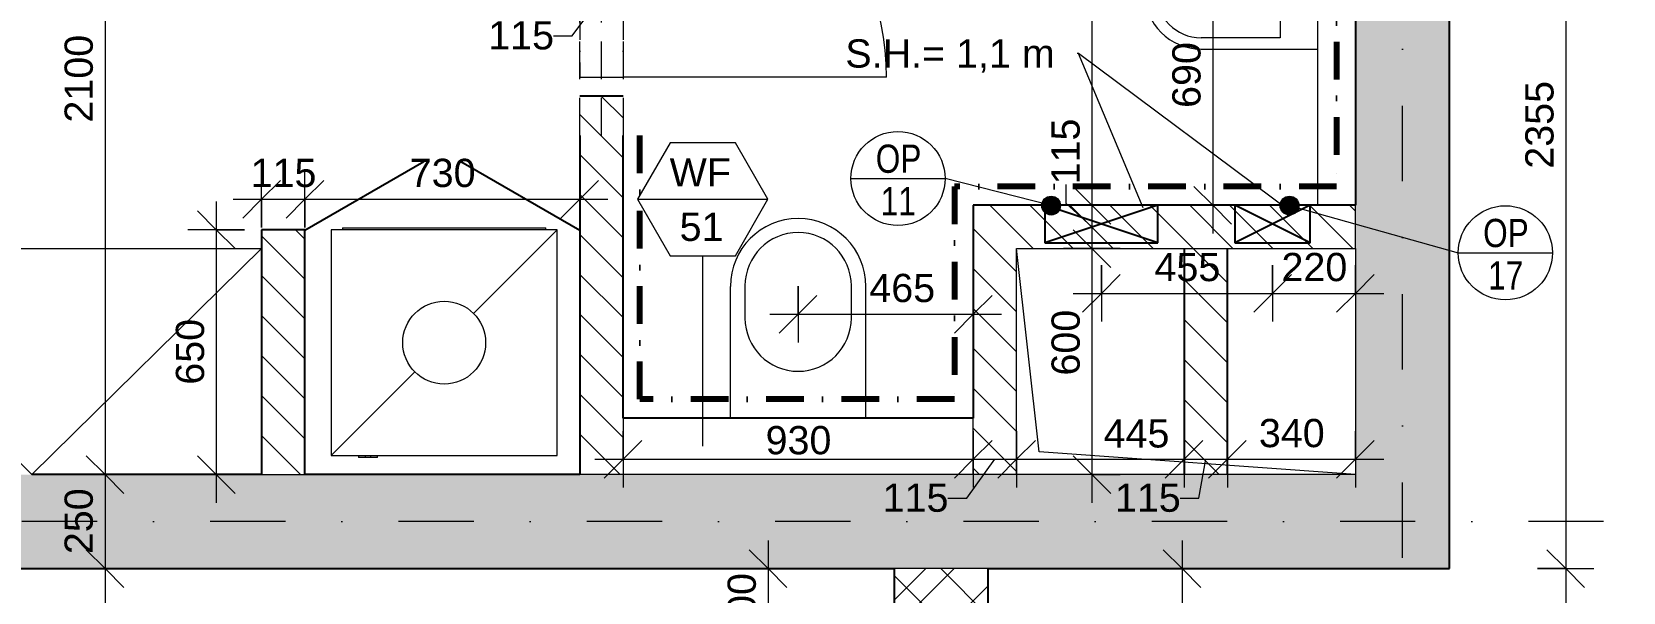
# Model space of a CAD drawing. Header units: millimetres. Extents: x -47427 to -6020, y -7799 to 12520.
# Drawn here: x -32375 to -28149, y -789 to 699 of the extents above; entities that cross this region are included whole.
import ezdxf

# ---------------------------------------------------------------- set-up
doc = ezdxf.new("R2010")
doc.units = ezdxf.units.MM
for name, pattern in [('HA_Dash_3mm-S1mm', [150, 100, -50]), ('HA_DashDot_10mm-S3mm', [500, 200, -150, 0, -150]), ('HA_DashDot_2_2mm-S0_6mm', [110, 50, -30, 0, -30]), ('HA_DashDot_4mm-S1mm', [200, 100, -50, 0, -50])]:
    doc.linetypes.add(name, pattern=pattern)
for name, color, linetype, lineweight in [('A-____-____-DIMS', 9, 'Continuous', 5), ('A-____-____-DIMS-50', 9, 'Continuous', 5), ('A-DETL-____-OTLN', 9, 'Continuous', 25), ('A-DETL-GENF-OTLN', 9, 'Continuous', 9), ('A-DOOR-____-MCUT', 9, 'HA_DashDot_2_2mm-S0_6mm', 9), ('A-DOOR-____-OTLN', 9, 'Continuous', 9), ('A-DOOR-FRAM-MCUT', 9, 'Continuous', 9), ('A-GENM-____-HDLN', 9, 'HA_Dash_3mm-S1mm', 9), ('A-GENM-____-IDEN', 9, 'Continuous', 9), ('A-GENM-____-OTLN', 9, 'Continuous', 9), ('A-WALL-____-IDEN', 9, 'Continuous', 9), ('A-WALL-____-MCUT', 9, 'Continuous', 25), ('A-WALL-____-PATT', 9, 'Continuous', 25), ('E-ELEC-FIXT-OTLN', 9, 'Continuous', 9), ('G-____-____-TEXT', 9, 'Continuous', 5), ('I-FURN-____-OTLN', 9, 'Continuous', 9), ('I-WALL-____-MCUT', 9, 'Continuous', 25), ('I-WALL-____-OTLN', 9, 'Continuous', 9), ('P-SANR-FIXT-OTLN', 9, 'Continuous', 9), ('S-GRID-____-OTLN', 9, 'Continuous', 5)]:
    doc.layers.add(name, color=color, linetype=linetype, lineweight=lineweight)
doc.styles.add('Arial_1', font='arial.ttf', dxfattribs={"height": 75})
doc.styles.add('Arial_2', font='arial.ttf', dxfattribs={"width": 0.8, "height": 75})
doc.dimstyles.new('Inner_Dimensions', dxfattribs={"dimscale": 304.8, "dimtxt": 76.519455, "dimasz": 0.328084, "dimexe": 0.246063, "dimexo": 0.0625, "dimgap": 0.032808, "dimtad": 1, "dimdec": 0, "dimzin": 0, "dimdsep": 46, "dimtxsty": 'Arial_1', "dimblk1": 'OBLIQUE', "dimblk2": 'OBLIQUE', "dimsah": 1, "dimcen": 0.09, "dimdle": 0.246063, "dimazin": 0, "dimtfac": 1, "dimtdec": 4, "dimtix": 1, "dimtmove": 2, "dimatfit": 3, "dimfxl": 0.246063, "dimfxlon": 1, "dimtvp": 1, "dimtolj": 1, "dimtzin": 0, "dimlwd": 9, "dimlwe": 9, "dimarcsym": 2})
doc.dimstyles.new('Inner_Dimensions_1', dxfattribs={"dimscale": 304.8, "dimtxt": 76.519455, "dimasz": 0.328084, "dimexe": 0.246063, "dimexo": 0.0625, "dimgap": 0.032808, "dimtad": 1, "dimdec": 0, "dimzin": 0, "dimdsep": 46, "dimtxsty": 'Arial_1', "dimblk1": 'OBLIQUE', "dimblk2": 'OBLIQUE', "dimsah": 1, "dimcen": 0.09, "dimdle": 0.246063, "dimazin": 0, "dimtfac": 1, "dimtdec": 4, "dimtix": 1, "dimtmove": 1, "dimatfit": 3, "dimfxl": 0.246063, "dimfxlon": 1, "dimtvp": 1, "dimtolj": 1, "dimtzin": 0, "dimlwd": 9, "dimlwe": 9, "dimarcsym": 2})
doc.dimstyles.new('Inner_Dimensions_2', dxfattribs={"dimscale": 304.8, "dimtxt": 76.519455, "dimasz": 0.328084, "dimexe": 0.246063, "dimexo": 0.0625, "dimgap": 0.032808, "dimtad": 1, "dimdec": 0, "dimzin": 0, "dimdsep": 46, "dimtxsty": 'Arial_1', "dimblk1": 'OBLIQUE', "dimblk2": 'OBLIQUE', "dimsah": 1, "dimcen": 0.09, "dimdle": 0.246063, "dimazin": 0, "dimtfac": 1, "dimtdec": 4, "dimtix": 1, "dimtmove": 0, "dimatfit": 3, "dimfxl": 0.246063, "dimfxlon": 1, "dimtvp": 1, "dimtolj": 1, "dimtzin": 0, "dimlwd": 9, "dimlwe": 9, "dimarcsym": 2})
pattern_1 = [(135, (0, 0), (-53.033, -53.033), [])]

# ---------------------------------------------------------------- blocks, each defined once
blk = doc.blocks.new('HA_DR_Single_Swing_Solid - In_BJ_700x2100-2040355-DPS_1NP-C')
at = {"layer": 'A-DOOR-____-MCUT'}
for p, q in [((-350, 57.5), (350, 57.5)), ((-350, -57.5), (350, -57.5))]:
    blk.add_line(p, q, dxfattribs=at)
at = {"layer": 'A-DOOR-____-OTLN', "lineweight": 5}
blk.add_line((350, 757.5), (350, 57.5), dxfattribs=at)
blk.add_arc((350, 57.5), 700, 90, 180, dxfattribs=at)
at = {"layer": 'A-DOOR-FRAM-MCUT'}
for p, q in [((-350, 57.5), (-350, -57.5)), ((350, -57.5), (350, 57.5))]:
    blk.add_line(p, q, dxfattribs=at)
blk = doc.blocks.new('HA_GM_Shaft_Rectangle - Default-2056019-DPS_1NP-C')
at = {"layer": 'A-DETL-GENF-OTLN'}
for p, q in [((60, -60), (600, 0)), ((0, -900), (60, -60))]:
    blk.add_line(p, q, dxfattribs=at)
at = {"layer": 'A-GENM-____-OTLN'}
for p, q in [((0, -900), (0, 0)), ((0, 0), (600, 0)), ((600, 0), (600, -900)), ((600, -900), (0, -900))]:
    blk.add_line(p, q, dxfattribs=at)
blk = doc.blocks.new('ABMV_WashBasin_Generic - 550x460-1465709-DPS_1NP-C')
at = {"layer": 'P-SANR-FIXT-OTLN'}
for p, q in [((250, 510), (0, 510)), ((0, 480), (250, 480)), ((-150, 360), (-150, 50)), ((-120, 150), (-120, 360)), ((370, 360), (370, 150)), ((400, 50), (400, 360)), ((370, 150), (-120, 150))]:
    blk.add_line(p, q, dxfattribs=at)
for centre, radius, start, end in [((0, 360), 150, 90, 180), ((250, 360), 150, 360, 90), ((0, 360), 120, 90, 180), ((250, 360), 120, 360, 90), ((125, 200), 20, 90, 270), ((125, 200), 20, 270, 90)]:
    blk.add_arc(centre, radius, start, end, dxfattribs=at)
blk = doc.blocks.new('R_bathroom_washing_machine - 600x600x900-1423135-DPS_1NP-C')
at = {"layer": 'E-ELEC-FIXT-OTLN'}
for p, q in [((677.5, 596.6), (77.5, 596.6)), ((77.5, 596.6), (77.5, -3.4)), ((455.3, 374.4), (677.5, 596.6)), ((554.7, 601.6), (554.7, 596.6)), ((554.7, 601.6), (572.1, 601.6)), ((572.2, 601.6), (572.2, 596.6)), ((572.4, 601.6), (579.7, 601.6)), ((579.7, 601.6), (586.9, 601.6)), ((587.2, 601.6), (604.7, 601.6)), ((587.2, 596.6), (587.2, 601.6)), ((604.7, 596.6), (604.7, 601.6)), ((677.5, -3.4), (677.5, 596.6)), ((77.5, -3.4), (299.7, 218.9)), ((77.5, -3.4), (677.5, -3.4)), ((107.5, -3.4), (107.5, -8.4)), ((647.5, -8.4), (107.5, -8.4)), ((647.5, -8.4), (647.5, -3.4))]:
    blk.add_line(p, q, dxfattribs=at)
blk.add_circle((377.5, 296.6), 110, dxfattribs=at)
blk = doc.blocks.new('NAB_Šatní_skříň_ADNS - 600x2000xšířka-1703272-DPS_1NP-C')
at = {"layer": 'I-FURN-____-OTLN'}
for p, q in [((0, -600), (610, 0)), ((610, 0), (1220, -600)), ((1220, 0), (1220, -599.9)), ((1219.9, -600), (0.1, -600))]:
    blk.add_line(p, q, dxfattribs=at)
blk = doc.blocks.new('HA_GM_Tiling_LineBased - Generic Tiles-1986778-DPS_1NP-C')
at = {"layer": 'A-GENM-____-OTLN', "linetype": 'HA_DashDot_4mm-S1mm', "lineweight": 80}
blk.add_line((50, -50), (2035, -50), dxfattribs=at)
blk = doc.blocks.new('HA_GM_Tiling_LineBased - Generic Tiles-1986770-DPS_1NP-C')
at = {"layer": 'A-GENM-____-OTLN', "linetype": 'HA_DashDot_4mm-S1mm', "lineweight": 80}
blk.add_line((50, -50), (1065, -50), dxfattribs=at)
blk = doc.blocks.new('HA_GM_Tiling_LineBased - Generic Tiles-1986779-DPS_1NP-C')
at = {"layer": 'A-GENM-____-OTLN', "linetype": 'HA_DashDot_4mm-S1mm', "lineweight": 80}
blk.add_line((-50, -50), (515, -50), dxfattribs=at)
blk = doc.blocks.new('HA_GM_Tiling_LineBased - Generic Tiles-1986780-DPS_1NP-C')
at = {"layer": 'A-GENM-____-OTLN', "linetype": 'HA_DashDot_4mm-S1mm', "lineweight": 80}
blk.add_line((50, -50), (885, -50), dxfattribs=at)
blk = doc.blocks.new('HA_GM_Tiling_LineBased - Generic Tiles-1986781-DPS_1NP-C')
at = {"layer": 'A-GENM-____-OTLN', "linetype": 'HA_DashDot_4mm-S1mm', "lineweight": 80}
blk.add_line((50, -50), (800, -50), dxfattribs=at)
blk = doc.blocks.new('ABMV_Toilet_WallHung - Default-1928451-DPS_1NP-C')
at = {"layer": 'P-SANR-FIXT-OTLN'}
for p, q in [((-55, 75), (-55, 424.6)), ((-16.3, 426.2), (-16.3, 340.3)), ((266.3, 340.3), (266.3, 426.2)), ((305, 75), (305, 424.6))]:
    blk.add_line(p, q, dxfattribs=at)
for centre, radius, start, end in [((125, 424.6), 180, 0, 180), ((125, 426.2), 141.3, 360, 180), ((125, 340.3), 141.3, 180, 360)]:
    blk.add_arc(centre, radius, start, end, dxfattribs=at)
blk = doc.blocks.new('TB_Porotherm KP11_5_1000mm - TB_Porotherm KP11_5_1000mm-1863649-DPS_1NP-C')
at = {"layer": 'A-GENM-____-HDLN'}
for p, q in [((-500, 57.5), (500, 57.5)), ((-500, 0), (500, 0)), ((500, -57.5), (-500, -57.5))]:
    blk.add_line(p, q, dxfattribs=at)
blk = doc.blocks.new('DIMBLOCK19-DPS_1NP-C')
at = {"layer": 'A-____-____-DIMS-50', "lineweight": 9}
for p, q in [((-32180.6, 1623.2), (-32230.6, 1673.2)), ((-32105.6, 1623.2), (-32255.6, 1623.2)), ((-32180.6, 1623.2), (-32180.6, -476.8)), ((-32180.6, 1623.2), (-32130.6, 1573.2)), ((-32180.6, 1623.2), (-32105.6, 1623.2)), ((-32180.6, -476.8), (-32230.6, -426.8)), ((-32105.6, -476.8), (-32255.6, -476.8)), ((-32180.6, -476.8), (-32130.6, -526.8)), ((-32180.6, -476.8), (-32105.6, -476.8))]:
    blk.add_line(p, q, dxfattribs=at)
at = {"layer": 'A-____-____-DIMS-50', "color": 0, "lineweight": 9, "insert": (-32288, 457.8), "char_height": 75, "width": 276.883, "attachment_point": 1, "rotation": 90, "line_spacing_factor": 0.941778, "style": 'Arial_1'}
blk.add_mtext('2100', dxfattribs=at)
blk = doc.blocks.new('_Oblique')
at = {"color": 0, "linetype": 'ByBlock', "lineweight": -2}
blk.add_line((-0.5, -0.5), (0.5, 0.5), dxfattribs=at)
blk = doc.blocks.new('DIMBLOCK20-DPS_1NP-C')
at = {"layer": 'A-____-____-DIMS-50', "lineweight": 9}
for p, q in [((-32180.6, -476.8), (-32230.6, -426.8)), ((-32105.6, -476.8), (-32255.6, -476.8)), ((-32180.6, -476.8), (-32180.6, -726.8)), ((-32180.6, -476.8), (-32130.6, -526.8)), ((-32180.6, -476.8), (-32105.6, -476.8)), ((-32180.6, -726.8), (-32230.6, -676.8)), ((-32105.6, -726.8), (-32255.6, -726.8)), ((-32180.6, -726.8), (-32130.6, -776.8)), ((-32180.6, -726.8), (-32105.6, -726.8))]:
    blk.add_line(p, q, dxfattribs=at)
at = {"layer": 'A-____-____-DIMS-50', "color": 0, "lineweight": 9, "insert": (-32288, -688.3), "char_height": 75, "width": 207.662, "attachment_point": 1, "rotation": 90, "line_spacing_factor": 0.941778, "style": 'Arial_1'}
blk.add_mtext('250', dxfattribs=at)
blk = doc.blocks.new('DIMBLOCK21-DPS_1NP-C')
at = {"layer": 'A-____-____-DIMS-50', "lineweight": 9}
for p, q in [((-32180.6, -726.8), (-32230.6, -676.8)), ((-32105.6, -726.8), (-32255.6, -726.8)), ((-32180.6, -726.8), (-32180.6, -2226.8)), ((-32180.6, -726.8), (-32130.6, -776.8)), ((-32180.6, -726.8), (-32105.6, -726.8)), ((-32180.6, -2226.8), (-32230.6, -2176.8)), ((-32105.6, -2226.8), (-32255.6, -2226.8)), ((-32180.6, -2226.8), (-32130.6, -2276.8)), ((-32180.6, -2226.8), (-32105.6, -2226.8))]:
    blk.add_line(p, q, dxfattribs=at)
at = {"layer": 'A-____-____-DIMS-50', "color": 0, "lineweight": 9, "insert": (-32288, -1446.9), "char_height": 75, "width": 276.883, "attachment_point": 1, "rotation": 90, "line_spacing_factor": 0.941778, "style": 'Arial_1'}
blk.add_mtext('1500', dxfattribs=at)
blk = doc.blocks.new('DIMBLOCK28-DPS_1NP-C')
at = {"layer": 'A-____-____-DIMS-50', "lineweight": 9}
for p, q in [((-29559.9, 2323.2), (-29609.9, 2373.2)), ((-29484.9, 2323.2), (-29634.9, 2323.2)), ((-29559.9, 2323.2), (-29559.9, 238.2)), ((-29559.9, 2323.2), (-29509.9, 2273.2)), ((-29559.9, 2323.2), (-29484.9, 2323.2)), ((-29559.9, 238.2), (-29609.9, 288.2)), ((-29484.9, 238.2), (-29634.9, 238.2)), ((-29559.9, 238.2), (-29509.9, 188.2)), ((-29559.9, 238.2), (-29484.9, 238.2))]:
    blk.add_line(p, q, dxfattribs=at)
at = {"layer": 'A-____-____-DIMS-50', "color": 0, "lineweight": 9, "insert": (-29667.2, 1165.3), "char_height": 75, "width": 276.883, "attachment_point": 1, "rotation": 90, "line_spacing_factor": 0.941778, "style": 'Arial_1'}
blk.add_mtext('2085', dxfattribs=at)
blk = doc.blocks.new('DIMBLOCK29-DPS_1NP-C')
at = {"layer": 'A-____-____-DIMS-50', "lineweight": 9}
for p, q in [((-29628.7, 293.6), (-29628.7, 243.6)), ((-29559.9, 238.2), (-29609.9, 288.2)), ((-29484.9, 238.2), (-29634.9, 238.2)), ((-29628.7, 243.6), (-29559.9, 180.7)), ((-29559.9, 238.2), (-29559.9, 123.2)), ((-29559.9, 238.2), (-29509.9, 188.2)), ((-29559.9, 238.2), (-29484.9, 238.2)), ((-29559.9, 123.2), (-29609.9, 173.2)), ((-29484.9, 123.2), (-29634.9, 123.2)), ((-29559.9, 123.2), (-29509.9, 73.2)), ((-29559.9, 123.2), (-29484.9, 123.2))]:
    blk.add_line(p, q, dxfattribs=at)
at = {"layer": 'A-____-____-DIMS-50', "color": 0, "lineweight": 9, "insert": (-29667.2, 293.6), "char_height": 75, "width": 207.662, "attachment_point": 1, "rotation": 90, "line_spacing_factor": 0.941778, "style": 'Arial_1'}
blk.add_mtext('115', dxfattribs=at)
blk = doc.blocks.new('DIMBLOCK30-DPS_1NP-C')
at = {"layer": 'A-____-____-DIMS-50', "lineweight": 9}
for p, q in [((-29559.9, 123.2), (-29609.9, 173.2)), ((-29484.9, 123.2), (-29634.9, 123.2)), ((-29559.9, 123.2), (-29559.9, -551.8)), ((-29559.9, 123.2), (-29509.9, 73.2)), ((-29559.9, 123.2), (-29484.9, 123.2)), ((-29559.9, -476.8), (-29609.9, -426.8)), ((-29484.9, -476.8), (-29634.9, -476.8)), ((-29559.9, -476.8), (-29509.9, -526.8)), ((-29559.9, -476.8), (-29484.9, -476.8))]:
    blk.add_line(p, q, dxfattribs=at)
at = {"layer": 'A-____-____-DIMS-50', "color": 0, "lineweight": 9, "insert": (-29667.2, -214.1), "char_height": 75, "width": 207.662, "attachment_point": 1, "rotation": 90, "line_spacing_factor": 0.941778, "style": 'Arial_1'}
blk.add_mtext('600', dxfattribs=at)
blk = doc.blocks.new('DIMBLOCK129-DPS_1NP-C')
at = {"layer": 'A-____-____-DIMS-50', "lineweight": 9}
for p, q in [((-30919.9, 867.6), (-30919.9, 717.6)), ((-30919.9, 792.6), (-30919.9, 867.6)), ((-30804.9, 867.6), (-30804.9, 717.6)), ((-30804.9, 792.6), (-30804.9, 867.6)), ((-30919.9, 792.6), (-30869.9, 842.6)), ((-30804.9, 792.6), (-30754.9, 842.6)), ((-30919.9, 792.6), (-30969.9, 742.6)), ((-30939.9, 688.5), (-30862.4, 792.6)), ((-30919.9, 792.6), (-30804.9, 792.6)), ((-30804.9, 792.6), (-30854.9, 742.6)), ((-30989.9, 688.5), (-30939.9, 688.5))]:
    blk.add_line(p, q, dxfattribs=at)
at = {"layer": 'A-____-____-DIMS-50', "color": 0, "lineweight": 9, "insert": (-31163, 727.1), "char_height": 75, "width": 207.662, "attachment_point": 1, "line_spacing_factor": 0.941778, "style": 'Arial_1'}
blk.add_mtext('115', dxfattribs=at)
blk = doc.blocks.new('DIMBLOCK140-DPS_1NP-C')
at = {"layer": 'A-____-____-DIMS-50', "lineweight": 9}
for p, q in [((-28301.7, 1703.2), (-28301.7, -726.8)), ((-28301.7, 1628.2), (-28351.7, 1678.2)), ((-28226.7, 1628.2), (-28376.7, 1628.2)), ((-28301.7, 1628.2), (-28251.7, 1578.2)), ((-28301.7, 1628.2), (-28226.7, 1628.2)), ((-28301.7, -726.8), (-28351.7, -676.8)), ((-28376.7, -726.8), (-28226.7, -726.8)), ((-28301.7, -726.8), (-28376.7, -726.8)), ((-28301.7, -726.8), (-28251.7, -776.8))]:
    blk.add_line(p, q, dxfattribs=at)
at = {"layer": 'A-____-____-DIMS-50', "color": 0, "lineweight": 9, "insert": (-28409, 335.3), "char_height": 75, "width": 276.883, "attachment_point": 1, "rotation": 90, "line_spacing_factor": 0.941778, "style": 'Arial_1'}
blk.add_mtext('2355', dxfattribs=at)
blk = doc.blocks.new('DIMBLOCK141-DPS_1NP-C')
at = {"layer": 'A-____-____-DIMS-50', "lineweight": 9}
for p, q in [((-28301.7, -726.8), (-28351.7, -676.8)), ((-28376.7, -726.8), (-28226.7, -726.8)), ((-28301.7, -726.8), (-28376.7, -726.8)), ((-28301.7, -726.8), (-28301.7, -3176.8)), ((-28301.7, -726.8), (-28251.7, -776.8)), ((-28301.7, -3101.8), (-28351.7, -3051.8)), ((-28226.7, -3101.8), (-28376.7, -3101.8)), ((-28301.7, -3101.8), (-28251.7, -3151.8)), ((-28301.7, -3101.8), (-28226.7, -3101.8))]:
    blk.add_line(p, q, dxfattribs=at)
at = {"layer": 'A-____-____-DIMS-50', "color": 0, "lineweight": 9, "insert": (-28409, -2029.7), "char_height": 75, "width": 276.883, "attachment_point": 1, "rotation": 90, "line_spacing_factor": 0.941778, "style": 'Arial_1'}
blk.add_mtext('2375', dxfattribs=at)
blk = doc.blocks.new('DIMBLOCK156-DPS_1NP-C')
at = {"layer": 'A-____-____-DIMS-50', "lineweight": 9}
for p, q in [((-30804.9, -361.5), (-30804.9, -511.5)), ((-30804.9, -436.5), (-30804.9, -361.5)), ((-29874.9, -361.5), (-29874.9, -511.5)), ((-29874.9, -436.5), (-29874.9, -361.5)), ((-30804.9, -436.5), (-30754.9, -386.5)), ((-29874.9, -436.5), (-29824.9, -386.5)), ((-30879.9, -436.5), (-29874.9, -436.5)), ((-30804.9, -436.5), (-30854.9, -486.5)), ((-29874.9, -436.5), (-29924.9, -486.5))]:
    blk.add_line(p, q, dxfattribs=at)
at = {"layer": 'A-____-____-DIMS-50', "color": 0, "lineweight": 9, "insert": (-30426.4, -348.1), "char_height": 75, "width": 207.662, "attachment_point": 1, "line_spacing_factor": 0.941778, "style": 'Arial_1'}
blk.add_mtext('930', dxfattribs=at)
blk = doc.blocks.new('DIMBLOCK157-DPS_1NP-C')
at = {"layer": 'A-____-____-DIMS-50', "lineweight": 9}
for p, q in [((-29874.9, -361.5), (-29874.9, -511.5)), ((-29874.9, -436.5), (-29874.9, -361.5)), ((-29759.9, -361.5), (-29759.9, -511.5)), ((-29759.9, -436.5), (-29759.9, -361.5)), ((-29874.9, -436.5), (-29824.9, -386.5)), ((-29759.9, -436.5), (-29709.9, -386.5)), ((-29874.9, -436.5), (-29924.9, -486.5)), ((-29892.4, -539.3), (-29817.4, -436.5)), ((-29874.9, -436.5), (-29759.9, -436.5)), ((-29759.9, -436.5), (-29809.9, -486.5)), ((-29942.4, -539.3), (-29892.4, -539.3))]:
    blk.add_line(p, q, dxfattribs=at)
at = {"layer": 'A-____-____-DIMS-50', "color": 0, "lineweight": 9, "insert": (-30115.5, -500.8), "char_height": 75, "width": 207.662, "attachment_point": 1, "line_spacing_factor": 0.941778, "style": 'Arial_1'}
blk.add_mtext('115', dxfattribs=at)
blk = doc.blocks.new('DIMBLOCK158-DPS_1NP-C')
at = {"layer": 'A-____-____-DIMS-50', "lineweight": 9}
for p, q in [((-29759.9, -361.5), (-29759.9, -511.5)), ((-29759.9, -436.5), (-29759.9, -361.5)), ((-29314.9, -361.5), (-29314.9, -511.5)), ((-29314.9, -436.5), (-29314.9, -361.5)), ((-29759.9, -436.5), (-29709.9, -386.5)), ((-29314.9, -436.5), (-29264.9, -386.5)), ((-29759.9, -436.5), (-29809.9, -486.5)), ((-29759.9, -436.5), (-29314.9, -436.5)), ((-29314.9, -436.5), (-29364.9, -486.5))]:
    blk.add_line(p, q, dxfattribs=at)
at = {"layer": 'A-____-____-DIMS-50', "color": 0, "lineweight": 9, "insert": (-29528.8, -330.1), "char_height": 75, "width": 207.662, "attachment_point": 1, "line_spacing_factor": 0.941778, "style": 'Arial_1'}
blk.add_mtext('445', dxfattribs=at)
blk = doc.blocks.new('DIMBLOCK159-DPS_1NP-C')
at = {"layer": 'A-____-____-DIMS-50', "lineweight": 9}
for p, q in [((-29314.9, -361.5), (-29314.9, -511.5)), ((-29314.9, -436.5), (-29314.9, -361.5)), ((-29199.9, -361.5), (-29199.9, -511.5)), ((-29199.9, -436.5), (-29199.9, -361.5)), ((-29314.9, -436.5), (-29264.9, -386.5)), ((-29199.9, -436.5), (-29149.9, -386.5)), ((-29314.9, -436.5), (-29364.9, -486.5)), ((-29314.9, -436.5), (-29199.9, -436.5)), ((-29275.7, -539.3), (-29257.4, -436.5)), ((-29199.9, -436.5), (-29249.9, -486.5)), ((-29325.7, -539.3), (-29275.7, -539.3))]:
    blk.add_line(p, q, dxfattribs=at)
at = {"layer": 'A-____-____-DIMS-50', "color": 0, "lineweight": 9, "insert": (-29498.8, -500.8), "char_height": 75, "width": 207.662, "attachment_point": 1, "line_spacing_factor": 0.941778, "style": 'Arial_1'}
blk.add_mtext('115', dxfattribs=at)
blk = doc.blocks.new('DIMBLOCK160-DPS_1NP-C')
at = {"layer": 'A-____-____-DIMS-50', "lineweight": 9}
for p, q in [((-29199.9, -361.5), (-29199.9, -511.5)), ((-29199.9, -436.5), (-29199.9, -361.5)), ((-28859.9, -361.5), (-28859.9, -511.5)), ((-28859.9, -436.5), (-28859.9, -361.5)), ((-29199.9, -436.5), (-29149.9, -386.5)), ((-28859.9, -436.5), (-28809.9, -386.5)), ((-29199.9, -436.5), (-29249.9, -486.5)), ((-29199.9, -436.5), (-28784.9, -436.5)), ((-28859.9, -436.5), (-28909.9, -486.5))]:
    blk.add_line(p, q, dxfattribs=at)
at = {"layer": 'A-____-____-DIMS-50', "color": 0, "lineweight": 9, "insert": (-29116.4, -329.2), "char_height": 75, "width": 207.662, "attachment_point": 1, "line_spacing_factor": 0.941778, "style": 'Arial_1'}
blk.add_mtext('340', dxfattribs=at)
blk = doc.blocks.new('HA_TAG_WA_Partitions - Group _ Type Mark-556634-DPS_1NP-C')
at = {"layer": 'A-WALL-____-IDEN'}
for p, q in [((-1.732, 3), (-3.464, 0)), ((1.732, 3), (-1.732, 3)), ((3.464, 0), (1.732, 3)), ((-3.464, 0), (3.464, 0)), ((-3.464, 0), (-1.732, -3)), ((1.732, -3), (3.464, 0)), ((-1.732, -3), (1.732, -3))]:
    blk.add_line(p, q, dxfattribs=at)
blk = doc.blocks.new('DIMBLOCK161-DPS_1NP-C')
at = {"layer": 'A-____-____-DIMS-50', "lineweight": 9}
for p, q in [((-31764.9, 179.3), (-31764.9, 329.3)), ((-31764.9, 254.3), (-31714.9, 304.3)), ((-31649.9, 179.3), (-31649.9, 329.3)), ((-31649.9, 254.3), (-31599.9, 304.3)), ((-31839.9, 254.3), (-31649.9, 254.3)), ((-31764.9, 254.3), (-31814.9, 204.3)), ((-31764.9, 254.3), (-31764.9, 179.3)), ((-31649.9, 254.3), (-31699.9, 204.3)), ((-31649.9, 254.3), (-31649.9, 179.3))]:
    blk.add_line(p, q, dxfattribs=at)
at = {"layer": 'A-____-____-DIMS-50', "color": 0, "lineweight": 9, "insert": (-31793.9, 361.7), "char_height": 75, "width": 207.662, "attachment_point": 1, "line_spacing_factor": 0.941778, "style": 'Arial_1'}
blk.add_mtext('115', dxfattribs=at)
blk = doc.blocks.new('DIMBLOCK162-DPS_1NP-C')
at = {"layer": 'A-____-____-DIMS-50', "lineweight": 9}
for p, q in [((-31649.9, 179.3), (-31649.9, 329.3)), ((-31649.9, 254.3), (-31599.9, 304.3)), ((-30919.9, 329.3), (-30919.9, 179.3)), ((-30919.9, 254.3), (-30919.9, 329.3)), ((-30919.9, 254.3), (-30869.9, 304.3)), ((-31649.9, 254.3), (-31699.9, 204.3)), ((-31649.9, 254.3), (-30844.9, 254.3)), ((-31649.9, 254.3), (-31649.9, 179.3)), ((-30919.9, 254.3), (-30969.9, 204.3))]:
    blk.add_line(p, q, dxfattribs=at)
at = {"layer": 'A-____-____-DIMS-50', "color": 0, "lineweight": 9, "insert": (-31371.4, 361.7), "char_height": 75, "width": 207.662, "attachment_point": 1, "line_spacing_factor": 0.941778, "style": 'Arial_1'}
blk.add_mtext('730', dxfattribs=at)
blk = doc.blocks.new('DIMBLOCK163-DPS_1NP-C')
at = {"layer": 'A-____-____-DIMS-50', "lineweight": 9}
for p, q in [((-31885.2, 173.2), (-31935.2, 223.2)), ((-31885.2, 248.2), (-31885.2, -551.8)), ((-31810.2, 173.2), (-31960.2, 173.2)), ((-31885.2, 173.2), (-31835.2, 123.2)), ((-31885.2, 173.2), (-31810.2, 173.2)), ((-31885.2, -476.8), (-31935.2, -426.8)), ((-31810.2, -476.8), (-31960.2, -476.8)), ((-31885.2, -476.8), (-31835.2, -526.8)), ((-31885.2, -476.8), (-31810.2, -476.8))]:
    blk.add_line(p, q, dxfattribs=at)
at = {"layer": 'A-____-____-DIMS-50', "color": 0, "lineweight": 9, "insert": (-31992.5, -238.3), "char_height": 75, "width": 207.662, "attachment_point": 1, "rotation": 90, "line_spacing_factor": 0.941778, "style": 'Arial_1'}
blk.add_mtext('650', dxfattribs=at)
blk = doc.blocks.new('HA_TAG_GM_Products - Generic-588599-DPS_1NP-C')
at = {"layer": 'A-GENM-____-IDEN'}
blk.add_line((-2.5, 0), (2.5, 0), dxfattribs=at)
blk.add_circle((0, 0), 2.5, dxfattribs=at)
blk = doc.blocks.new('DIMBLOCK173-DPS_1NP-C')
at = {"layer": 'A-____-____-DIMS-50', "lineweight": 9}
for p, q in [((-29320.3, -651.8), (-29320.3, -1426.8)), ((-29320.3, -726.8), (-29370.3, -676.8)), ((-29245.3, -726.8), (-29395.3, -726.8)), ((-29320.3, -726.8), (-29270.3, -776.8)), ((-29320.3, -726.8), (-29245.3, -726.8)), ((-29320.3, -1426.8), (-29370.3, -1376.8)), ((-29245.3, -1426.8), (-29395.3, -1426.8)), ((-29320.3, -1426.8), (-29270.3, -1476.8)), ((-29320.3, -1426.8), (-29245.3, -1426.8))]:
    blk.add_line(p, q, dxfattribs=at)
at = {"layer": 'A-____-____-DIMS-50', "color": 0, "lineweight": 9, "insert": (-29427.6, -1163.3), "char_height": 75, "width": 207.662, "attachment_point": 1, "rotation": 90, "line_spacing_factor": 0.941778, "style": 'Arial_1'}
blk.add_mtext('700', dxfattribs=at)
blk = doc.blocks.new('DIMBLOCK187-DPS_1NP-C')
at = {"layer": 'A-____-____-DIMS-50', "lineweight": 9}
for p, q in [((-30419.9, -651.8), (-30419.9, -926.8)), ((-30419.9, -726.8), (-30469.9, -676.8)), ((-30344.9, -726.8), (-30494.9, -726.8)), ((-30419.9, -726.8), (-30369.9, -776.8)), ((-30419.9, -726.8), (-30344.9, -726.8)), ((-30419.9, -926.8), (-30469.9, -876.8)), ((-30344.9, -926.8), (-30494.9, -926.8)), ((-30419.9, -926.8), (-30369.9, -976.8)), ((-30419.9, -926.8), (-30344.9, -926.8))]:
    blk.add_line(p, q, dxfattribs=at)
at = {"layer": 'A-____-____-DIMS-50', "color": 0, "lineweight": 9, "insert": (-30527.3, -913.3), "char_height": 75, "width": 207.662, "attachment_point": 1, "rotation": 90, "line_spacing_factor": 0.941778, "style": 'Arial_1'}
blk.add_mtext('200', dxfattribs=at)
blk = doc.blocks.new('DIMBLOCK241-DPS_1NP-C')
at = {"layer": 'A-____-____-DIMS-50', "lineweight": 9}
for p, q in [((-30339.9, 23.7), (-30339.9, -126.3)), ((-30339.9, -51.3), (-30339.9, 23.7)), ((-29874.9, 23.7), (-29874.9, -126.3)), ((-29874.9, -51.3), (-29874.9, 23.7)), ((-30339.9, -51.3), (-30289.9, -1.3)), ((-29874.9, -51.3), (-29824.9, -1.3)), ((-30414.9, -51.3), (-29799.9, -51.3)), ((-30339.9, -51.3), (-30389.9, -101.3)), ((-29874.9, -51.3), (-29924.9, -101.3))]:
    blk.add_line(p, q, dxfattribs=at)
at = {"layer": 'A-____-____-DIMS-50', "color": 0, "lineweight": 9, "insert": (-30150.9, 56.1), "char_height": 75, "width": 207.662, "attachment_point": 1, "line_spacing_factor": 0.941778, "style": 'Arial_1'}
blk.add_mtext('465', dxfattribs=at)
blk = doc.blocks.new('DIMBLOCK242-DPS_1NP-C')
at = {"layer": 'A-____-____-DIMS-50', "lineweight": 9}
for p, q in [((-29239.1, 928.2), (-29289.1, 978.2)), ((-29239.1, 1003.2), (-29239.1, 163.2)), ((-29164.1, 928.2), (-29314.1, 928.2)), ((-29239.1, 928.2), (-29189.1, 878.2)), ((-29239.1, 928.2), (-29164.1, 928.2)), ((-29239.1, 238.2), (-29289.1, 288.2)), ((-29164.1, 238.2), (-29314.1, 238.2)), ((-29239.1, 238.2), (-29189.1, 188.2)), ((-29239.1, 238.2), (-29164.1, 238.2))]:
    blk.add_line(p, q, dxfattribs=at)
at = {"layer": 'A-____-____-DIMS-50', "color": 0, "lineweight": 9, "insert": (-29346.4, 496.7), "char_height": 75, "width": 207.662, "attachment_point": 1, "rotation": 90, "line_spacing_factor": 0.941778, "style": 'Arial_1'}
blk.add_mtext('690', dxfattribs=at)
blk = doc.blocks.new('DIMBLOCK246-DPS_1NP-C')
at = {"layer": 'A-____-____-DIMS-50', "lineweight": 9}
for p, q in [((-29534.5, 79.3), (-29534.5, -70.7)), ((-29534.5, 4.3), (-29534.5, 79.3)), ((-29534.5, 4.3), (-29484.5, 54.3)), ((-29079.9, 79.3), (-29079.9, -70.7)), ((-29079.9, 4.3), (-29079.9, 79.3)), ((-29079.9, 4.3), (-29029.9, 54.3)), ((-29609.5, 4.3), (-29079.9, 4.3)), ((-29534.5, 4.3), (-29584.5, -45.7)), ((-29079.9, 4.3), (-29129.9, -45.7))]:
    blk.add_line(p, q, dxfattribs=at)
at = {"layer": 'A-____-____-DIMS-50', "color": 0, "lineweight": 9, "insert": (-29393.7, 111.7), "char_height": 75, "width": 207.662, "attachment_point": 1, "line_spacing_factor": 0.941778, "style": 'Arial_1'}
blk.add_mtext('455', dxfattribs=at)
blk = doc.blocks.new('DIMBLOCK247-DPS_1NP-C')
at = {"layer": 'A-____-____-DIMS-50', "lineweight": 9}
for p, q in [((-29079.9, 79.3), (-29079.9, -70.7)), ((-29079.9, 4.3), (-29079.9, 79.3)), ((-29079.9, 4.3), (-29029.9, 54.3)), ((-28859.9, 79.3), (-28859.9, -70.7)), ((-28859.9, 4.3), (-28859.9, 79.3)), ((-28859.9, 4.3), (-28809.9, 54.3)), ((-29079.9, 4.3), (-29129.9, -45.7)), ((-29079.9, 4.3), (-28784.9, 4.3)), ((-28859.9, 4.3), (-28909.9, -45.7))]:
    blk.add_line(p, q, dxfattribs=at)
at = {"layer": 'A-____-____-DIMS-50', "color": 0, "lineweight": 9, "insert": (-29056.4, 111.7), "char_height": 75, "width": 207.662, "attachment_point": 1, "line_spacing_factor": 0.941778, "style": 'Arial_1'}
blk.add_mtext('220', dxfattribs=at)

msp = doc.modelspace()

# ---------------------------------------------------------------- hatches: boundary and pattern name
at = {"layer": 'A-GENM-____-IDEN'}
h = msp.add_hatch(color=256, dxfattribs=at)
edge = h.paths.add_edge_path()
edge.add_arc((-29668.2, 237.2), 25, 0, 360)
h = msp.add_hatch(color=256, dxfattribs=at)
edge = h.paths.add_edge_path()
edge.add_arc((-29035, 237.2), 25, 0, 360)
at = {"layer": 'A-WALL-____-PATT', "lineweight": 9}
msp.add_hatch(color=256, dxfattribs=at).paths.add_polyline_path([(-28609.9, -726.8), (-28609.9, 6148.2), (-28859.9, 6148.2), (-28859.9, -726.8)])
at = {"layer": 'A-WALL-____-PATT', "lineweight": 5}
h = msp.add_hatch(dxfattribs=at)
h.set_pattern_fill('FP_3', color=256, style=0, pattern_type=2)
h.set_pattern_definition(pattern_1)
h.paths.add_polyline_path([(-30919.9, -476.8), (-30804.9, -476.8), (-30804.9, 528.2), (-30919.9, 528.2)])
h.paths.add_polyline_path([(-30804.9, 1328.2), (-30804.9, 2438.2), (-30919.9, 2438.2), (-30919.9, 1328.2)])
h = msp.add_hatch(dxfattribs=at)
h.set_pattern_fill('FP_3', color=256, style=0, pattern_type=2)
h.set_pattern_definition(pattern_1)
h.paths.add_polyline_path([(-29874.9, -476.8), (-29759.9, -476.8), (-29759.9, 238.2), (-29874.9, 238.2), (-29874.9, -326.8)])
h = msp.add_hatch(dxfattribs=at)
h.set_pattern_fill('FP_3', color=256, style=0, pattern_type=2)
h.set_pattern_definition(pattern_1)
h.paths.add_polyline_path([(-28859.9, 123.2), (-28859.9, 238.2), (-29759.9, 238.2), (-29759.9, 123.2), (-29199.9, 123.2)])
h = msp.add_hatch(dxfattribs=at)
h.set_pattern_fill('FP_3', color=256, style=0, pattern_type=2)
h.set_pattern_definition(pattern_1)
h.paths.add_polyline_path([(-31649.9, -476.8), (-31649.9, 173.2), (-31764.9, 173.2), (-31764.9, -476.8)])
h = msp.add_hatch(dxfattribs=at)
h.set_pattern_fill('FP_3', color=256, style=0, pattern_type=2)
h.set_pattern_definition(pattern_1)
h.paths.add_polyline_path([(-29199.9, -476.8), (-29199.9, 123.2), (-29314.9, 123.2), (-29314.9, -476.8)])
at = {"layer": 'A-WALL-____-PATT', "lineweight": 9}
h = msp.add_hatch(color=256, dxfattribs=at)
h.paths.add_polyline_path([(-28859.9, -726.8), (-28859.9, -476.8), (-33059.9, -476.8), (-33059.9, -726.8), (-29474.7, -726.8)])
h.paths.add_polyline_path([(-34059.9, -726.8), (-34059.9, -476.8), (-39124.9, -476.8), (-39124.9, -726.8), (-34262.6, -726.8)])
h.paths.add_polyline_path([(-40124.9, -726.8), (-40124.9, -476.8), (-40224.9, -476.8), (-40224.9, -726.8)])
at = {"layer": 'A-WALL-____-PATT', "lineweight": 5}
h = msp.add_hatch(dxfattribs=at)
h.set_pattern_fill('FP_2', color=256, style=0, pattern_type=2)
h.set_pattern_definition([(45, (0, 0), (-106.066, 106.066), []), (45, (75, 0), (-106.066, 106.066), []), (315, (0, 0), (70.71068, 70.71068), [])])
h.paths.add_polyline_path([(-29834.9, -3351.8), (-29834.9, -1926.8), (-30084.9, -1926.8), (-30084.9, -3351.8)])
h.paths.add_polyline_path([(-29834.9, -926.8), (-29834.9, -726.8), (-30084.9, -726.8), (-30084.9, -926.8)])

# ---------------------------------------------------------------- linework, layer by layer
at = {"layer": 'A-DETL-____-OTLN'}
for p, q in [((-31649.9, 171.8), (-31333.8, 354.3)), ((-31236, 354.3), (-30919.9, 171.8)), ((-29384.5, 238.2), (-29684.5, 238.2)), ((-29684.5, 238.2), (-29684.5, 138.2)), ((-29384.5, 238.2), (-29684.5, 138.2)), ((-29384.5, 138.2), (-29684.5, 238.2)), ((-29384.5, 138.2), (-29384.5, 238.2)), ((-28979.9, 238.2), (-29179.9, 238.2)), ((-29179.9, 238.2), (-29179.9, 138.2)), ((-28979.9, 238.2), (-29179.9, 138.2)), ((-28979.9, 138.2), (-29179.9, 238.2)), ((-28979.9, 138.2), (-28979.9, 238.2)), ((-29684.5, 138.2), (-29384.5, 138.2)), ((-29179.9, 138.2), (-28979.9, 138.2))]:
    msp.add_line(p, q, dxfattribs=at)
at = {"layer": 'A-GENM-____-IDEN'}
for p, q in [((-29668.2, 237.2), (-29949.8, 309.3)), ((-29035, 237.2), (-28586.9, 112))]:
    msp.add_line(p, q, dxfattribs=at)
for centre in [(-29668.2, 237.2), (-29035, 237.2)]:
    msp.add_circle(centre, 25, dxfattribs=at)
at = {"layer": 'A-WALL-____-IDEN'}
msp.add_line((-30593.3, -401.8), (-30593.3, 104.1), dxfattribs=at)
at = {"layer": 'A-WALL-____-MCUT', "lineweight": 9}
for p, q in [((-28859.9, 123.2), (-28859.9, 238.2)), ((-30804.9, -326.8), (-30804.9, -476.8)), ((-29874.9, -476.8), (-29874.9, -326.8)), ((-31764.9, -476.8), (-31649.9, -476.8)), ((-29759.9, -476.8), (-30919.9, -476.8)), ((-29834.9, -726.8), (-30084.9, -726.8))]:
    msp.add_line(p, q, dxfattribs=at)
at = {"layer": 'G-____-____-TEXT', "color": 250, "lineweight": 9}
for p, q in [((-29595.6, 641.4), (-29599.1, 641.4)), ((-29028, 217.8), (-29595.6, 641.4)), ((-29423.8, 231.6), (-29595.6, 641.4))]:
    msp.add_line(p, q, dxfattribs=at)
at = {"layer": 'I-WALL-____-MCUT'}
for p, q in [((-28859.9, 2323.2), (-28859.9, 238.2)), ((-28609.9, -726.8), (-28609.9, 1628.2)), ((-30804.9, 528.2), (-30919.9, 528.2)), ((-30919.9, 423.2), (-30919.9, -476.8)), ((-30804.9, -326.8), (-30804.9, 423.2)), ((-29874.9, 238.2), (-29874.9, -326.8)), ((-28859.9, 238.2), (-29874.9, 238.2)), ((-31649.9, 173.2), (-31764.9, 173.2)), ((-31764.9, 173.2), (-31764.9, 123.3)), ((-31649.9, -476.8), (-31649.9, 173.2)), ((-31764.9, 123.1), (-31764.9, -476.8)), ((-29314.9, 123.2), (-29314.9, -476.8)), ((-29199.9, -476.8), (-29199.9, 123.2)), ((-29874.9, -326.8), (-30804.9, -326.8)), ((-31764.9, -476.8), (-32374.9, -476.8)), ((-30919.9, -476.8), (-31649.9, -476.8)), ((-33059.9, -726.8), (-30084.9, -726.8)), ((-30084.9, -726.8), (-30084.9, -926.7)), ((-29834.9, -726.8), (-28609.9, -726.8)), ((-29834.9, -926.8), (-29834.9, -726.8))]:
    msp.add_line(p, q, dxfattribs=at)
at = {"layer": 'I-WALL-____-OTLN'}
msp.add_line((-28959.9, 238.2), (-28959.9, 2323.2), dxfattribs=at)
at = {"layer": 'S-GRID-____-OTLN', "linetype": 'HA_DashDot_10mm-S3mm', "lineweight": 9}
for p, q in [((-28734.9, -6198.9), (-28734.9, 10920.5)), ((-22199.7, -601.8), (-45827.4, -601.8))]:
    msp.add_line(p, q, dxfattribs=at)

# ---------------------------------------------------------------- block references
at = {"layer": 'A-DOOR-____-OTLN', "rotation": 269.9999999999996}
msp.add_blockref('HA_DR_Single_Swing_Solid - In_BJ_700x2100-2040355-DPS_1NP-C', (-30862.4, 928.2), dxfattribs=at)
at = {"layer": 'A-GENM-____-IDEN', "xscale": 49.99999999999998, "yscale": 49.99999999999998, "zscale": 49.99999999999998}
for p in [(-30074.8, 309.3), (-28461.9, 112)]:
    msp.add_blockref('HA_TAG_GM_Products - Generic-588599-DPS_1NP-C', p, dxfattribs=at)
at = {"layer": 'A-GENM-____-OTLN', "linetype": 'HA_DashDot_4mm-S1mm', "lineweight": 80}
for name, p, rotation in [('HA_GM_Tiling_LineBased - Generic Tiles-1986778-DPS_1NP-C', (-28859.9, 2323.2), 269.9999999999999), ('HA_GM_Tiling_LineBased - Generic Tiles-1986781-DPS_1NP-C', (-30809.9, -326.8), 90), ('HA_GM_Tiling_LineBased - Generic Tiles-1986770-DPS_1NP-C', (-28859.9, 238.2), 180), ('HA_GM_Tiling_LineBased - Generic Tiles-1986779-DPS_1NP-C', (-29874.9, 238.2), 270), ('HA_GM_Tiling_LineBased - Generic Tiles-1986780-DPS_1NP-C', (-29874.9, -326.8), 180)]:
    msp.add_blockref(name, p, dxfattribs=dict(at, rotation=rotation))
at = {"layer": 'A-GENM-____-OTLN', "rotation": 89.99999999999855}
msp.add_blockref('TB_Porotherm KP11_5_1000mm - TB_Porotherm KP11_5_1000mm-1863649-DPS_1NP-C', (-30862.4, 923.2), dxfattribs=at)
at = {"layer": 'A-GENM-____-OTLN', "lineweight": 5, "rotation": 89.9999999999996}
msp.add_blockref('HA_GM_Shaft_Rectangle - Default-2056019-DPS_1NP-C', (-29759.9, -476.8), dxfattribs=at)
at = {"layer": 'A-WALL-____-IDEN', "xscale": 49.99999999999998, "yscale": 49.99999999999998, "zscale": 49.99999999999998}
msp.add_blockref('HA_TAG_WA_Partitions - Group _ Type Mark-556634-DPS_1NP-C', (-30593.3, 254.1), dxfattribs=at)
at = {"layer": 'E-ELEC-FIXT-OTLN', "rotation": 180}
msp.add_blockref('R_bathroom_washing_machine - 600x600x900-1423135-DPS_1NP-C', (-30902.4, 169.9), dxfattribs=at)
at = {"layer": 'I-FURN-____-OTLN', "rotation": 180}
msp.add_blockref('NAB_Šatní_skříň_ADNS - 600x2000xšířka-1703272-DPS_1NP-C', (-31764.9, -476.8), dxfattribs=at)
at = {"layer": 'P-SANR-FIXT-OTLN', "rotation": 89.9999999999997}
msp.add_blockref('ABMV_WashBasin_Generic - 550x460-1465709-DPS_1NP-C', (-28909.9, 803.2), dxfattribs=at)
at = {"layer": 'P-SANR-FIXT-OTLN'}
msp.add_blockref('ABMV_Toilet_WallHung - Default-1928451-DPS_1NP-C', (-30464.9, -401.8), dxfattribs=at)

# ---------------------------------------------------------------- texts
at = {"layer": 'A-GENM-____-IDEN', "lineweight": 5, "char_height": 75, "attachment_point": 1, "style": 'Arial_2'}
for s, insert, width in [('OP', (-30133.8, 399.4), 147.51), ('11', (-30120.6, 286.7), 115.443), ('OP', (-28520.9, 202.1), 147.51), ('17', (-28507.7, 89.4), 115.443)]:
    msp.add_mtext(s, dxfattribs=dict(at, insert=insert, width=width))
at = {"layer": 'A-WALL-____-IDEN', "lineweight": 5, "char_height": 75, "attachment_point": 1, "style": 'Arial_1'}
for s, insert, width in [('WF', (-30681.2, 363.1), 208.439), ('51', (-30654.7, 218.5), 144.304)]:
    msp.add_mtext(s, dxfattribs=dict(at, insert=insert, width=width))
at = {"layer": 'G-____-____-TEXT', "color": 7, "lineweight": 9, "insert": (-30214.6, 678.9), "char_height": 75, "width": 685.443, "attachment_point": 1, "style": 'Arial_1'}
msp.add_mtext('S.H.= 1,1 m', dxfattribs=at)

# ---------------------------------------------------------------- dimensions: what is measured, and where the dimension line sits
at = {"layer": 'A-____-____-DIMS', "lineweight": 9}
for base, p1, p2, override, picture, middle in [((-29559.9, 238.2), (-29484.9, 2323.2), (-29484.9, 238.2), {"dimpost": '<>', "dimfxl": 2085}, 'DIMBLOCK28-DPS_1NP-C', (-29608.2, 1280.7)), ((-28301.7, -726.8), (-28226.7, 1628.2), (-28376.7, -726.8), {"dimpost": '<>', "dimfxl": 2359.772235}, 'DIMBLOCK140-DPS_1NP-C', (-28350, 450.7)), ((-32180.6, -476.8), (-32105.6, 1623.2), (-32105.6, -476.8), {"dimpost": '<>', "dimfxl": 2100}, 'DIMBLOCK19-DPS_1NP-C', (-32228.9, 573.2)), ((-29239.1, 238.2), (-29164.1, 928.2), (-29164.1, 238.2), {"dimpost": '<>', "dimfxl": 690}, 'DIMBLOCK242-DPS_1NP-C', (-29287.3, 583.2)), ((-31885.2, -476.8), (-31810.2, 173.2), (-31810.2, -476.8), {"dimpost": '<>', "dimfxl": 650}, 'DIMBLOCK163-DPS_1NP-C', (-31933.4, -151.8)), ((-32180.6, -726.8), (-32105.6, -476.8), (-32105.6, -726.8), {"dimpost": '<>', "dimfxl": 250}, 'DIMBLOCK20-DPS_1NP-C', (-32228.9, -601.8)), ((-30419.9, -926.8), (-30344.9, -726.8), (-30344.9, -926.8), {"dimpost": '<>', "dimfxl": 200}, 'DIMBLOCK187-DPS_1NP-C', (-30468.2, -826.8)), ((-29320.3, -1426.8), (-29245.3, -726.8), (-29245.3, -1426.8), {"dimpost": '<>', "dimfxl": 700}, 'DIMBLOCK173-DPS_1NP-C', (-29368.6, -1076.8)), ((-28301.7, -3101.8), (-28376.7, -726.8), (-28226.7, -3101.8), {"dimpost": '<>', "dimfxl": 2379.732128}, 'DIMBLOCK141-DPS_1NP-C', (-28350, -1914.3))]:
    dim = msp.add_linear_dim(base=base, p1=p1, p2=p2, angle=90, dimstyle='Inner_Dimensions_2', override=override, dxfattribs=at)
    dim.commit()
    dim.dimension.update_dxf_attribs({"geometry": picture, "text_midpoint": middle})
for base, p1, p2, dimstyle, override, picture, middle in [((-30804.9, 792.6), (-30919.9, 867.6), (-30804.9, 867.6), 'Inner_Dimensions_1', {"dimpost": '<>', "dimfxl": 115}, 'DIMBLOCK129-DPS_1NP-C', (-31059.1, 677.1)), ((-29874.9, -51.3), (-30339.9, 23.7), (-29874.9, 23.7), 'Inner_Dimensions', {"dimpost": '<>', "dimfxl": 465}, 'DIMBLOCK241-DPS_1NP-C', (-30047, 6.1)), ((-29314.9, -436.5), (-29759.9, -361.5), (-29314.9, -361.5), 'Inner_Dimensions', {"dimpost": '<>', "dimfxl": 445}, 'DIMBLOCK158-DPS_1NP-C', (-29425, -380.1)), ((-29874.9, -436.5), (-30804.9, -361.5), (-29874.9, -361.5), 'Inner_Dimensions', {"dimpost": '<>', "dimfxl": 930}, 'DIMBLOCK156-DPS_1NP-C', (-30322.6, -398.1)), ((-29759.9, -436.5), (-29874.9, -361.5), (-29759.9, -361.5), 'Inner_Dimensions_1', {"dimpost": '<>', "dimfxl": 115}, 'DIMBLOCK157-DPS_1NP-C', (-30011.7, -550.8)), ((-29199.9, -436.5), (-29314.9, -361.5), (-29199.9, -361.5), 'Inner_Dimensions_1', {"dimpost": '<>', "dimfxl": 115}, 'DIMBLOCK159-DPS_1NP-C', (-29394.9, -550.8))]:
    dim = msp.add_linear_dim(base=base, p1=p1, p2=p2, dimstyle=dimstyle, override=override, dxfattribs=at)
    dim.commit()
    dim.dimension.update_dxf_attribs({"geometry": picture, "text_midpoint": middle, "dimtype": 160})
for base, p1, p2, dimstyle, override, picture, middle in [((-29559.9, 123.2), (-29484.9, 238.2), (-29484.9, 123.2), 'Inner_Dimensions_1', {"dimpost": '<>', "dimfxl": 115}, 'DIMBLOCK29-DPS_1NP-C', (-29617.2, 397.4)), ((-29559.9, -476.8), (-29484.9, 123.2), (-29484.9, -476.8), 'Inner_Dimensions', {"dimpost": '<>', "dimfxl": 600}, 'DIMBLOCK30-DPS_1NP-C', (-29617.2, -110.3)), ((-32180.6, -2226.8), (-32105.6, -726.8), (-32105.6, -2226.8), 'Inner_Dimensions', {"dimpost": '<>', "dimfxl": 1500}, 'DIMBLOCK21-DPS_1NP-C', (-32238, -1308.5))]:
    dim = msp.add_linear_dim(base=base, p1=p1, p2=p2, angle=90, dimstyle=dimstyle, override=override, dxfattribs=at)
    dim.commit()
    dim.dimension.update_dxf_attribs({"geometry": picture, "text_midpoint": middle, "dimtype": 160, "text_rotation": 90})
for base, p1, p2, override, picture, middle in [((-31649.9, 254.3), (-31764.9, 179.3), (-31649.9, 179.3), {"dimpost": '<>', "dimfxl": 115}, 'DIMBLOCK161-DPS_1NP-C', (-31707.4, 302.6)), ((-30919.9, 254.3), (-31649.9, 179.3), (-30919.9, 329.3), {"dimpost": '<>', "dimfxl": 745.251635}, 'DIMBLOCK162-DPS_1NP-C', (-31284.9, 302.6)), ((-29079.9, 4.3), (-29534.5, 79.3), (-29079.9, 79.3), {"dimpost": '<>', "dimfxl": 454.642264}, 'DIMBLOCK246-DPS_1NP-C', (-29307.2, 52.4)), ((-28859.9, 4.3), (-29079.9, 79.3), (-28859.9, 79.3), {"dimpost": '<>', "dimfxl": 220}, 'DIMBLOCK247-DPS_1NP-C', (-28969.9, 52.6)), ((-28859.9, -436.5), (-29199.9, -361.5), (-28859.9, -361.5), {"dimpost": '<>', "dimfxl": 340}, 'DIMBLOCK160-DPS_1NP-C', (-29029.9, -388.2))]:
    dim = msp.add_linear_dim(base=base, p1=p1, p2=p2, dimstyle='Inner_Dimensions_2', override=override, dxfattribs=at)
    dim.commit()
    dim.dimension.update_dxf_attribs({"geometry": picture, "text_midpoint": middle})

doc.saveas('drawing.dxf')
